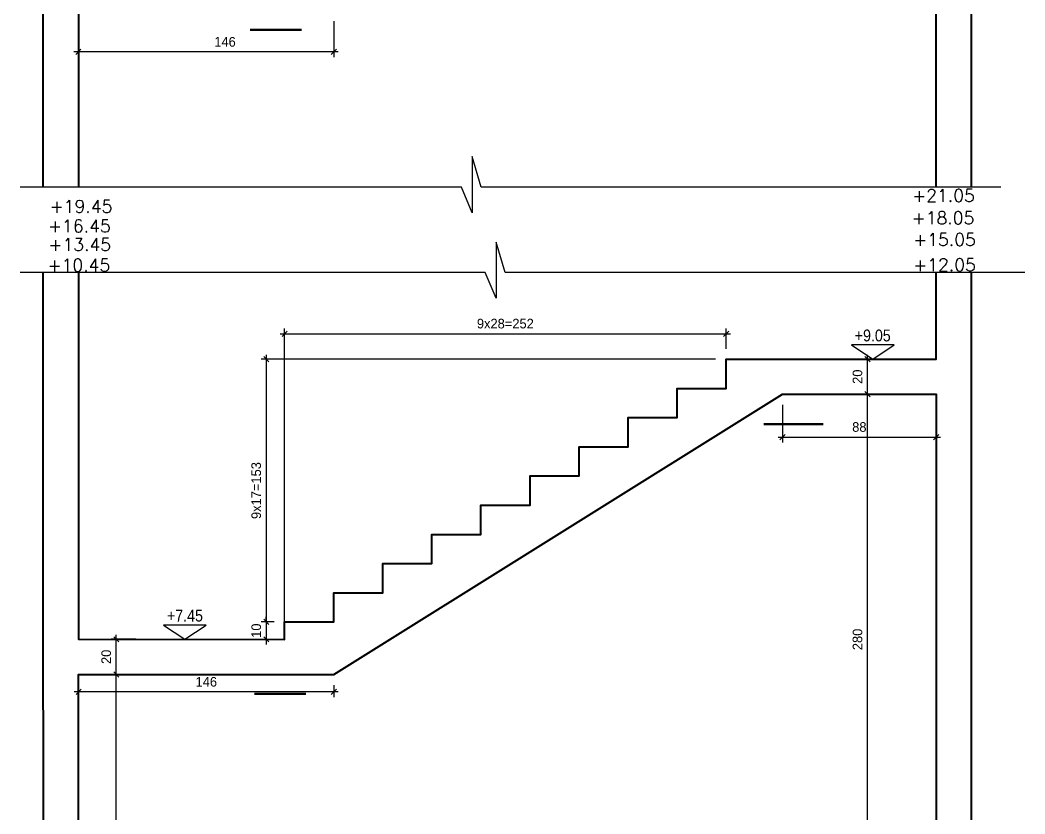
# Model space of a CAD drawing. Header units: inches. Extents: x -5298 to 11252, y 8210 to 22495.
# Drawn here: x 7495 to 8069, y 16252 to 16705 of the extents above; entities that cross this region are included whole.
import ezdxf
from ezdxf.enums import TextEntityAlignment as Align

# ---------------------------------------------------------------- set-up
doc = ezdxf.new("R2010")
doc.units = ezdxf.units.IN
doc.header["$LTSCALE"] = 11
doc.header["$MEASUREMENT"] = 0
doc.layers.get('Defpoints').update_dxf_attribs({"color": 40})
for name, color, linetype in [('break', 1, 'Continuous'), ('dim', 3, 'Continuous'), ('dim-50-v', 2, 'Continuous'), ('otm', 3, 'Continuous'), ('otm-text', 1, 'Continuous'), ('P-lines', 3, 'Continuous')]:
    doc.layers.add(name, color=color, linetype=linetype)
doc.layers.add('W', color=1, linetype='Continuous', lineweight=50)
doc.layers.add('W-Conc', color=3, linetype='Continuous', lineweight=40)
doc.styles.add('danmm', font='danmm.shx', dxfattribs={"width": 0.9})
doc.styles.add('HEBTXT', font='hebtxt-weld.shx')
doc.styles.add('ROMANS', font='romans')
doc.dimstyles.new('25', dxfattribs={"dimtxt": 5.5, "dimasz": 3, "dimexe": 3, "dimexo": 6, "dimgap": 3, "dimtad": 1, "dimdec": 0, "dimrnd": 0.5, "dimdsep": 46, "dimtxsty": 'HEBTXT', "dimblk1": 'OBLIQUE', "dimblk2": 'OBLIQUE', "dimsah": 1, "dimcen": 1, "dimdle": 2.5, "dimclre": 9, "dimclrt": 3, "dimadec": 0, "dimazin": 0, "dimtfac": 1, "dimtdec": 0, "dimtix": 1, "dimtmove": 2, "dimatfit": 3, "dimldrblk": 'OBLIQUE', "dimfxl": 1, "dimtolj": 1, "dimarcsym": 0})

# ---------------------------------------------------------------- blocks, each defined once
blk = doc.blocks.new('_OBLIQUE')
at = {"color": 0, "linetype": 'ByBlock'}
blk.add_line((-0.5, -0.5), (0.5, 0.5), dxfattribs=at)
blk = doc.blocks.new('*D999')
at = {"layer": 'Defpoints', "color": 0, "ltscale": 5, "transparency": 16777216}
for p in [(7974.44, 16491.5, -0.31), (7979.14, 16491.5), (7982.38, 16211.5, -0.31)]:
    blk.add_point(p, dxfattribs=at)
at = {"layer": 'dim-50-v', "color": 0, "lineweight": -2, "ltscale": 5, "transparency": 16777216}
blk.add_line((7979.14, 16209), (7979.14, 16494), dxfattribs=at)
at = {"layer": 'dim-50-v', "color": 9, "lineweight": -2, "ltscale": 5, "transparency": 16777216}
for p, q in [((7980.44, 16491.5), (7982.14, 16491.5)), ((7976.38, 16211.5), (7976.14, 16211.5))]:
    blk.add_line(p, q, dxfattribs=at)
at = {"layer": 'dim-50-v', "color": 0, "lineweight": -2, "ltscale": 5, "transparency": 16777216, "xscale": 3, "yscale": 3, "zscale": 3}
for p, rotation in [((7979.14, 16491.5), 90), ((7979.14, 16211.5), 270)]:
    blk.add_blockref('_OBLIQUE', p, dxfattribs=dict(at, rotation=rotation))
at = {"layer": 'dim-50-v', "color": 3, "ltscale": 5, "transparency": 16777216, "insert": (7973.39, 16351.5), "char_height": 5.5, "attachment_point": 5, "rotation": 90, "style": 'HEBTXT'}
blk.add_mtext('\\A1;280', dxfattribs=at)
blk = doc.blocks.new('*D1000')
at = {"layer": 'Defpoints', "color": 0, "ltscale": 5, "transparency": 16777216}
for p in [(7978.85, 16511.5, -0.31), (7979.14, 16511.5), (7974.44, 16491.5, -0.31)]:
    blk.add_point(p, dxfattribs=at)
at = {"layer": 'dim-50-v', "color": 0, "lineweight": -2, "ltscale": 5, "transparency": 16777216}
blk.add_line((7979.14, 16489), (7979.14, 16514), dxfattribs=at)
at = {"layer": 'dim-50-v', "color": 9, "lineweight": -2, "ltscale": 5, "transparency": 16777216}
for p, q in [((7984.85, 16511.5), (7982.14, 16511.5)), ((7980.44, 16491.5), (7982.14, 16491.5))]:
    blk.add_line(p, q, dxfattribs=at)
at = {"layer": 'dim-50-v', "color": 0, "lineweight": -2, "ltscale": 5, "transparency": 16777216, "xscale": 3, "yscale": 3, "zscale": 3}
for p, rotation in [((7979.14, 16511.5), 90), ((7979.14, 16491.5), 270)]:
    blk.add_blockref('_OBLIQUE', p, dxfattribs=dict(at, rotation=rotation))
at = {"layer": 'dim-50-v', "color": 3, "ltscale": 5, "transparency": 16777216, "insert": (7973.39, 16501.5), "char_height": 5.5, "attachment_point": 5, "rotation": 90, "style": 'HEBTXT'}
blk.add_mtext('\\A1;20', dxfattribs=at)
blk = doc.blocks.new('MF1')
blk.add_lwpolyline([(30, 20), (0, 0), (-30, 20)], close=True)
at = {"style": 'ROMANS'}
blk.add_attdef('0', text='', height=6, dxfattribs=at).set_placement((0, 25), align=Align.CENTER)
blk = doc.blocks.new('*D1008')
at = {"layer": 'Defpoints', "color": 0, "ltscale": 5, "transparency": 16777216}
for p in [(7549.97, 16331.54), (7563.07, 16331.54, -0.31), (7586.43, 16051.47, -0.31)]:
    blk.add_point(p, dxfattribs=at)
at = {"layer": 'dim-50-v', "color": 9, "lineweight": -2, "ltscale": 5, "transparency": 16777216}
for p, q in [((7557.07, 16331.54), (7546.97, 16331.54)), ((7580.43, 16051.47), (7546.97, 16051.47))]:
    blk.add_line(p, q, dxfattribs=at)
at = {"layer": 'dim-50-v', "color": 0, "lineweight": -2, "ltscale": 5, "transparency": 16777216}
blk.add_line((7549.97, 16048.97), (7549.97, 16334.04), dxfattribs=at)
at = {"layer": 'dim-50-v', "color": 0, "lineweight": -2, "ltscale": 5, "transparency": 16777216, "xscale": 3, "yscale": 3, "zscale": 3}
for p, rotation in [((7549.97, 16331.54), 90), ((7549.97, 16051.47), 270)]:
    blk.add_blockref('_OBLIQUE', p, dxfattribs=dict(at, rotation=rotation))
at = {"layer": 'dim-50-v', "color": 3, "ltscale": 5, "transparency": 16777216, "insert": (7544.22, 16191.51), "char_height": 5.5, "attachment_point": 5, "rotation": 90, "style": 'HEBTXT'}
blk.add_mtext('\\A1;280', dxfattribs=at)
blk = doc.blocks.new('*D1009')
at = {"layer": 'Defpoints', "color": 0, "ltscale": 5, "transparency": 16777216}
for p in [(7549.97, 16351.55), (7567.06, 16351.55, -0.31), (7563.07, 16331.54, -0.31)]:
    blk.add_point(p, dxfattribs=at)
at = {"layer": 'dim-50-v', "color": 0, "lineweight": -2, "ltscale": 5, "transparency": 16777216}
blk.add_line((7549.97, 16329.04), (7549.97, 16354.05), dxfattribs=at)
at = {"layer": 'dim-50-v', "color": 9, "lineweight": -2, "ltscale": 5, "transparency": 16777216}
for p, q in [((7561.06, 16351.55), (7546.97, 16351.55)), ((7557.07, 16331.54), (7546.97, 16331.54))]:
    blk.add_line(p, q, dxfattribs=at)
at = {"layer": 'dim-50-v', "color": 0, "lineweight": -2, "ltscale": 5, "transparency": 16777216, "xscale": 3, "yscale": 3, "zscale": 3}
for p, rotation in [((7549.97, 16351.55), 90), ((7549.97, 16331.54), 270)]:
    blk.add_blockref('_OBLIQUE', p, dxfattribs=dict(at, rotation=rotation))
at = {"layer": 'dim-50-v', "color": 3, "ltscale": 5, "transparency": 16777216, "insert": (7544.22, 16341.55), "char_height": 5.5, "attachment_point": 5, "rotation": 90, "style": 'HEBTXT'}
blk.add_mtext('\\A1;20', dxfattribs=at)
blk = doc.blocks.new('*D1013')
at = {"layer": 'Defpoints', "color": 0, "ltscale": 5, "transparency": 16777216}
for p in [(7898.3, 16526.03), (7898.3, 16511.5, -0.31), (7646.14, 16351.53, -0.31)]:
    blk.add_point(p, dxfattribs=at)
at = {"layer": 'dim-50-v', "color": 0, "lineweight": -2, "ltscale": 5, "transparency": 16777216}
blk.add_line((7643.64, 16526.03), (7900.8, 16526.03), dxfattribs=at)
at = {"layer": 'dim-50-v', "color": 9, "lineweight": -2, "ltscale": 5, "transparency": 16777216}
for p, q in [((7646.14, 16357.53), (7646.14, 16529.03)), ((7898.3, 16517.5), (7898.3, 16529.03))]:
    blk.add_line(p, q, dxfattribs=at)
at = {"layer": 'dim-50-v', "color": 0, "lineweight": -2, "ltscale": 5, "transparency": 16777216, "xscale": 3, "yscale": 3, "zscale": 3, "rotation": 180}
blk.add_blockref('_OBLIQUE', (7646.14, 16526.03), dxfattribs=at)
at = {"layer": 'dim-50-v', "color": 0, "lineweight": -2, "ltscale": 5, "transparency": 16777216, "xscale": 3, "yscale": 3, "zscale": 3}
blk.add_blockref('_OBLIQUE', (7898.3, 16526.03), dxfattribs=at)
at = {"layer": 'dim-50-v', "color": 3, "ltscale": 5, "transparency": 16777216, "insert": (7772.22, 16531.78), "char_height": 5.5, "attachment_point": 5, "style": 'HEBTXT'}
blk.add_mtext('\\A1;9x28=252', dxfattribs=at)
blk = doc.blocks.new('*D970')
at = {"layer": 'Defpoints', "color": 0, "ltscale": 5, "transparency": 16777216}
for p in [(7898.3, 16511.5, -0.31), (7635.67, 16361.47), (7646.14, 16361.47, -0.31)]:
    blk.add_point(p, dxfattribs=at)
at = {"layer": 'dim-50-v', "color": 0, "lineweight": -2, "ltscale": 5, "transparency": 16777216}
blk.add_line((7635.67, 16514), (7635.67, 16358.97), dxfattribs=at)
at = {"layer": 'dim-50-v', "color": 9, "lineweight": -2, "ltscale": 5, "transparency": 16777216}
for p, q in [((7892.3, 16511.5), (7632.67, 16511.5)), ((7640.14, 16361.47), (7632.67, 16361.47))]:
    blk.add_line(p, q, dxfattribs=at)
at = {"layer": 'dim-50-v', "color": 0, "lineweight": -2, "ltscale": 5, "transparency": 16777216, "xscale": 3, "yscale": 3, "zscale": 3}
for p, rotation in [((7635.67, 16511.5), 90), ((7635.67, 16361.47), 270)]:
    blk.add_blockref('_OBLIQUE', p, dxfattribs=dict(at, rotation=rotation))
at = {"layer": 'dim-50-v', "color": 3, "ltscale": 5, "transparency": 16777216, "insert": (7629.92, 16436.49), "char_height": 5.5, "attachment_point": 5, "rotation": 90, "style": 'HEBTXT'}
blk.add_mtext('\\A1;9x17=153', dxfattribs=at)
blk = doc.blocks.new('*D1018')
at = {"layer": 'Defpoints', "color": 0, "ltscale": 5, "transparency": 16777216}
for p in [(7646.14, 16361.47, -0.31), (7635.67, 16351.53), (7646.14, 16351.53, -0.31)]:
    blk.add_point(p, dxfattribs=at)
at = {"layer": 'dim-50-v', "color": 9, "lineweight": -2, "ltscale": 5, "transparency": 16777216}
for p, q in [((7640.14, 16361.47), (7632.67, 16361.47)), ((7640.14, 16351.53), (7632.67, 16351.53))]:
    blk.add_line(p, q, dxfattribs=at)
at = {"layer": 'dim-50-v', "color": 0, "lineweight": -2, "ltscale": 5, "transparency": 16777216}
for p, q in [((7635.67, 16361.47), (7635.67, 16364.47)), ((7635.67, 16361.47), (7635.67, 16351.53)), ((7635.67, 16351.53), (7635.67, 16348.53))]:
    blk.add_line(p, q, dxfattribs=at)
at = {"layer": 'dim-50-v', "color": 0, "lineweight": -2, "ltscale": 5, "transparency": 16777216, "xscale": 3, "yscale": 3, "zscale": 3}
for p, rotation in [((7635.67, 16361.47), 270), ((7635.67, 16351.53), 90)]:
    blk.add_blockref('_OBLIQUE', p, dxfattribs=dict(at, rotation=rotation))
at = {"layer": 'dim-50-v', "color": 3, "ltscale": 5, "transparency": 16777216, "insert": (7629.92, 16356.5), "char_height": 5.5, "attachment_point": 5, "rotation": 90, "style": 'HEBTXT'}
blk.add_mtext('\\A1;10', dxfattribs=at)
blk = doc.blocks.new('*D979')
at = {"layer": 'Defpoints', "color": 0, "ltscale": 5, "transparency": 16777216}
for p in [(7528.3, 16710.57, 0.01), (7674.3, 16710.57, 0.01), (7528.3, 16686.91)]:
    blk.add_point(p, dxfattribs=at)
at = {"layer": 'dim-50-v', "color": 9, "lineweight": -2, "ltscale": 5, "transparency": 16777216}
for p, q in [((7528.3, 16704.57), (7528.3, 16683.91)), ((7674.3, 16704.57), (7674.3, 16683.91))]:
    blk.add_line(p, q, dxfattribs=at)
at = {"layer": 'dim-50-v', "color": 0, "lineweight": -2, "ltscale": 5, "transparency": 16777216}
blk.add_line((7676.8, 16686.91), (7525.8, 16686.91), dxfattribs=at)
at = {"layer": 'dim-50-v', "color": 0, "lineweight": -2, "ltscale": 5, "transparency": 16777216, "xscale": 3, "yscale": 3, "zscale": 3, "rotation": 180}
blk.add_blockref('_OBLIQUE', (7528.3, 16686.91), dxfattribs=at)
at = {"layer": 'dim-50-v', "color": 0, "lineweight": -2, "ltscale": 5, "transparency": 16777216, "xscale": 3, "yscale": 3, "zscale": 3}
blk.add_blockref('_OBLIQUE', (7674.3, 16686.91), dxfattribs=at)
at = {"layer": 'dim-50-v', "color": 3, "ltscale": 5, "transparency": 16777216, "insert": (7612.08, 16692.66), "char_height": 5.5, "attachment_point": 5, "style": 'HEBTXT'}
blk.add_mtext('\\A1;146', dxfattribs=at)
blk = doc.blocks.new('*D980')
at = {"layer": 'Defpoints', "color": 0, "ltscale": 5, "transparency": 16777216}
for p in [(7528.47, 16331.56, 0.01), (7674.3, 16331.47, 0.01), (7528.47, 16321.52)]:
    blk.add_point(p, dxfattribs=at)
at = {"layer": 'dim-50-v', "color": 9, "lineweight": -2, "ltscale": 5, "transparency": 16777216}
for p, q in [((7528.47, 16325.56), (7528.47, 16318.52)), ((7674.3, 16325.47), (7674.3, 16318.52))]:
    blk.add_line(p, q, dxfattribs=at)
at = {"layer": 'dim-50-v', "color": 0, "lineweight": -2, "ltscale": 5, "transparency": 16777216}
blk.add_line((7676.8, 16321.52), (7525.97, 16321.52), dxfattribs=at)
at = {"layer": 'dim-50-v', "color": 0, "lineweight": -2, "ltscale": 5, "transparency": 16777216, "xscale": 3, "yscale": 3, "zscale": 3, "rotation": 180}
blk.add_blockref('_OBLIQUE', (7528.47, 16321.52), dxfattribs=at)
at = {"layer": 'dim-50-v', "color": 0, "lineweight": -2, "ltscale": 5, "transparency": 16777216, "xscale": 3, "yscale": 3, "zscale": 3}
blk.add_blockref('_OBLIQUE', (7674.3, 16321.52), dxfattribs=at)
at = {"layer": 'dim-50-v', "color": 3, "ltscale": 5, "transparency": 16777216, "insert": (7601.38, 16327.27), "char_height": 5.5, "attachment_point": 5, "style": 'HEBTXT'}
blk.add_mtext('\\A1;146', dxfattribs=at)
blk = doc.blocks.new('*D981')
at = {"layer": 'Defpoints', "color": 0, "ltscale": 5, "transparency": 16777216}
for p in [(7930.58, 16491.5, 0.01), (8018.3, 16491.5, 0.01), (8018.3, 16467)]:
    blk.add_point(p, dxfattribs=at)
at = {"layer": 'dim-50-v', "color": 9, "lineweight": -2, "ltscale": 5, "transparency": 16777216}
for p, q in [((7930.58, 16485.5), (7930.58, 16464)), ((8018.3, 16485.5), (8018.3, 16464))]:
    blk.add_line(p, q, dxfattribs=at)
at = {"layer": 'dim-50-v', "color": 0, "lineweight": -2, "ltscale": 5, "transparency": 16777216}
blk.add_line((7928.08, 16467), (8020.8, 16467), dxfattribs=at)
at = {"layer": 'dim-50-v', "color": 0, "lineweight": -2, "ltscale": 5, "transparency": 16777216, "xscale": 3, "yscale": 3, "zscale": 3, "rotation": 180}
blk.add_blockref('_OBLIQUE', (7930.58, 16467), dxfattribs=at)
at = {"layer": 'dim-50-v', "color": 0, "lineweight": -2, "ltscale": 5, "transparency": 16777216, "xscale": 3, "yscale": 3, "zscale": 3}
blk.add_blockref('_OBLIQUE', (8018.3, 16467), dxfattribs=at)
at = {"layer": 'dim-50-v', "color": 3, "ltscale": 5, "transparency": 16777216, "insert": (7974.44, 16472.75), "char_height": 5.5, "attachment_point": 5, "style": 'HEBTXT'}
blk.add_mtext('\\A1;88', dxfattribs=at)

msp = doc.modelspace()

# ---------------------------------------------------------------- linework, layer by layer
at = {"layer": 'break', "elevation": -0.3}
for points in [[(8055.34, 16609.71), (7758.4, 16609.71), (7753.23, 16627.13), (7753.23, 16595.03), (7747.11, 16609.71), (7495.02, 16609.71)], [(8069.01, 16560.98), (7772.08, 16560.98), (7766.9, 16578.4), (7766.9, 16546.3), (7760.78, 16560.98), (7495.02, 16560.98)]]:
    msp.add_lwpolyline(points, dxfattribs=at)
at = {"layer": 'dim', "ltscale": 5, "elevation": -0.19}
msp.add_lwpolyline([(7898.17, 16509.01), (7898.3, 16509.01)], dxfattribs=at)
at = {"layer": 'W', "ltscale": 5}
for points, elevation in [([(7626.39, 16699.45), (7655.73, 16699.45)], -0.3), ([(7953.77, 16474.49), (7919.87, 16474.49)], -0.16), ([(7628.91, 16320.44), (7658.25, 16320.44)], -0.21)]:
    msp.add_lwpolyline(points, dxfattribs=dict(at, elevation=elevation))
at = {"layer": 'W-Conc', "ltscale": 5, "elevation": -0.3}
for points in [[(7508.29, 16609.71), (7508.29, 17782.75)], [(8038.3, 17782.75), (8038.3, 16609.71)], [(8018.3, 16609.71), (8018.3, 16870.6), (7930.58, 16870.6), (7674.3, 16710.57), (7528.3, 16710.57), (7528.3, 16609.71)], [(7508.3, 16061.47), (7508.29, 16560.98)], [(7528.3, 16560.98), (7528.3, 16351.56), (7646.14, 16351.53), (7646.14, 16361.47), (7674.3, 16361.47), (7674.3, 16378.14), (7702.3, 16378.14), (7702.3, 16394.81), (7730.3, 16394.81), (7730.3, 16411.48), (7758.3, 16411.48), (7758.3, 16428.15), (7786.3, 16428.15), (7786.3, 16444.82), (7814.3, 16444.82), (7814.3, 16461.49), (7842.3, 16461.49), (7842.3, 16478.16), (7870.3, 16478.16), (7870.3, 16494.83), (7898.3, 16494.83), (7898.3, 16511.5), (8018.3, 16511.5), (8018.3, 16560.98)], [(8038.31, 16560.98), (8038.32, 15090.97)], [(7528.3, 16051.47), (7528.47, 16331.56), (7674.3, 16331.47), (7930.58, 16491.5), (8018.3, 16491.5), (8018.3, 16211.5), (7898.3, 16211.5), (7898.3, 16194.83), (7870.3, 16194.83), (7870.3, 16178.16), (7842.3, 16178.16), (7842.3, 16161.49), (7814.3, 16161.49), (7814.3, 16144.82), (7786.3, 16144.82), (7786.3, 16128.15), (7758.3, 16128.15), (7758.3, 16111.48), (7730.3, 16111.48), (7730.3, 16094.81), (7702.3, 16094.81), (7702.3, 16078.14), (7674.3, 16078.14), (7674.3, 16061.47)]]:
    msp.add_lwpolyline(points, dxfattribs=at)

# ---------------------------------------------------------------- block references
at = {"layer": 'P-lines', "color": 3}
ref = msp.add_blockref('MF1', (7982.09, 16511.5, -0.3), dxfattribs=dict(at, xscale=-0.4065600000089035, yscale=0.4065600000089035, zscale=0.4065600000089035))
ref.add_attrib('-3.25', '+9.05', dxfattribs={"layer": 'otm-text', "height": 6.75, "style": 'danmm', "width": 0.9}).set_placement((7982.09, 16521.67, -0.3), align=Align.CENTER)
ref = msp.add_blockref('MF1', (7589.19, 16351.55, -0.3), dxfattribs=dict(at, xscale=-0.4065600000089035, yscale=0.4065600000089035, zscale=0.4065600000089035))
ref.add_attrib('-3.25', '+7.45', dxfattribs={"layer": 'otm-text', "height": 6.75, "style": 'danmm', "width": 0.9}).set_placement((7589.19, 16361.71, -0.3), align=Align.CENTER)

# ---------------------------------------------------------------- texts
at = {"layer": 'otm', "color": 1, "style": 'ROMANS'}
for s, p in [('+21.05', (8004.62, 16601.32, -0.31)), ('+19.45', (7511.91, 16595.15, 0.01)), ('+18.05', (8004.34, 16588.6, -0.31)), ('+16.45', (7510.96, 16583.95, 0.01)), ('+15.05', (8005.19, 16576.16, -0.31)), ('+13.45', (7511.21, 16573.32, 0.01)), ('+10.45', (7510.7, 16561.61, 0.01)), ('+12.05', (8005.19, 16561.74, -0.31))]:
    msp.add_text(s, height=7.2, dxfattribs=at).set_placement(p)

# ---------------------------------------------------------------- dimensions: what is measured, and where the dimension line sits
at = {"layer": 'dim-50-v', "ltscale": 5}
dim = msp.add_linear_dim(base=(7528.3, 16686.91, -0.31), p1=(7674.3, 16710.57, -0.3), p2=(7528.3, 16710.57, -0.3), dimstyle='25', dxfattribs=at)
dim.commit()
dim.dimension.update_dxf_attribs({"geometry": '*D979', "text_midpoint": (7612.08, 16692.66, -0.31), "dimtype": 160})
dim = msp.add_linear_dim(base=(7898.3, 16526.03, 0.01), p1=(7646.14, 16351.53, -0.3), p2=(7898.3, 16511.5, -0.3), text='9x28=252', dimstyle='25', dxfattribs=at)
dim.commit()
dim.dimension.update_dxf_attribs({"geometry": '*D1013', "text_midpoint": (7772.22, 16531.78, 0.01)})
dim = msp.add_linear_dim(base=(7635.67, 16361.47, 0.01), p1=(7898.3, 16511.5, -0.3), p2=(7646.14, 16361.47, -0.3), angle=90, text='9x17=153', dimstyle='25', dxfattribs=at)
dim.commit()
dim.dimension.update_dxf_attribs({"geometry": '*D970', "text_midpoint": (7629.92, 16436.49, 0.01)})
for base, p1, p2, picture, middle in [((7979.14, 16511.5, 0.01), (7974.44, 16491.5, -0.3), (7978.85, 16511.5, -0.3), '*D1000', (7973.39, 16501.5, 0.01)), ((7979.14, 16491.5, 0.01), (7982.38, 16211.5, -0.3), (7974.44, 16491.5, -0.3), '*D999', (7973.39, 16351.5, 0.01)), ((7635.67, 16351.53, 0.01), (7646.14, 16361.47, -0.3), (7646.14, 16351.53, -0.3), '*D1018', (7629.92, 16356.5, 0.01)), ((7549.97, 16351.55, 0.01), (7563.07, 16331.54, -0.3), (7567.06, 16351.55, -0.3), '*D1009', (7544.22, 16341.55, 0.01)), ((7549.97, 16331.54, 0.01), (7586.43, 16051.47, -0.3), (7563.07, 16331.54, -0.3), '*D1008', (7544.22, 16191.51, 0.01))]:
    dim = msp.add_linear_dim(base=base, p1=p1, p2=p2, angle=90, dimstyle='25', dxfattribs=at)
    dim.commit()
    dim.dimension.update_dxf_attribs({"geometry": picture, "text_midpoint": middle})
for base, p1, p2, picture, middle in [((8018.3, 16467, -0.31), (7930.58, 16491.5, -0.3), (8018.3, 16491.5, -0.3), '*D981', (7974.44, 16472.75, -0.31)), ((7528.47, 16321.52, -0.31), (7674.3, 16331.47, -0.3), (7528.47, 16331.56, -0.3), '*D980', (7601.38, 16327.27, -0.31))]:
    dim = msp.add_linear_dim(base=base, p1=p1, p2=p2, dimstyle='25', dxfattribs=at)
    dim.commit()
    dim.dimension.update_dxf_attribs({"geometry": picture, "text_midpoint": middle})

doc.saveas('drawing.dxf')
